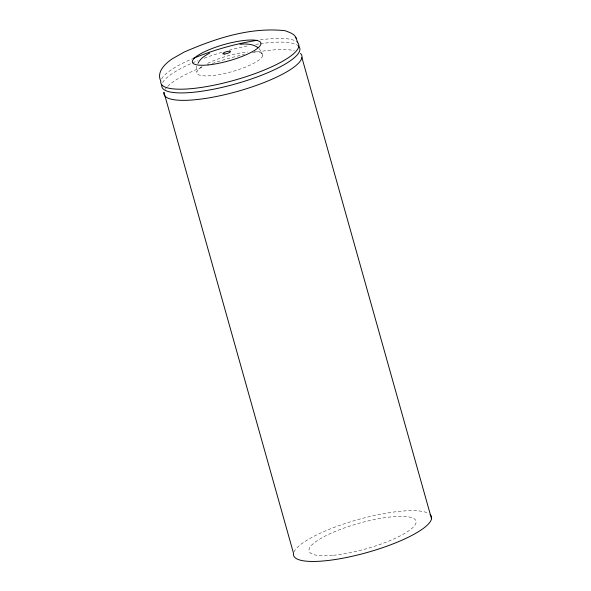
<?xml version="1.0" encoding="UTF-8"?>
<svg xmlns="http://www.w3.org/2000/svg" width="591" height="591" viewBox="0 0 591 591"><rect width="100%" height="100%" fill="white"/><g stroke="black" fill="none" stroke-linecap="round" stroke-linejoin="round"><path stroke-width="0.44" stroke-dasharray="2.96 2.22" d="M196.847 66.089L196.456 69.073L196.877 72.058M258.932 48.418L260.808 50.752L262.005 53.515M262.7 55.524L261.503 52.089M293.993 551.95A71.592 17.08 -15.7 0 1 356.144 520.117A71.592 17.08 -15.7 0 1 428.327 513.298M165.221 89.307A71.592 17.08 -15.7 0 1 167.179 86.87M167.696 86.338A71.592 17.08 -15.7 0 1 203.836 66.569M212.295 63.496A71.592 17.08 -15.7 0 1 244.46 54.453M252.401 52.828A71.592 17.08 -15.7 0 1 294.399 50.649M162.658 82.644A71.592 17.08 -15.7 0 1 191.573 63.311M192.407 62.942A71.592 17.08 -15.7 0 1 197.564 60.777M204.227 58.199A71.592 17.08 -15.7 0 1 222.238 52.215M229.138 50.265A71.592 17.08 -15.7 0 1 248.575 45.721M255.792 44.421A71.592 17.08 -15.7 0 1 259.508 43.837M260.424 43.704A71.592 17.08 -15.7 0 1 297.864 45.537M161.616 78.928A71.592 17.08 -15.7 0 1 192.208 58.856M260.291 39.863A71.592 17.08 -15.7 0 1 296.815 41.821M254.226 51.676A34.152 8.148 -15.7 0 1 253.945 63.163A34.152 8.148 -15.7 0 1 209.561 75.796A34.152 8.148 -15.7 0 1 202.107 66.517M207.677 63.363A34.152 8.148 -15.7 0 1 247.673 51.978M333.45 555.267A55.547 13.253 -15.7 0 0 416.064 522.614A55.547 13.253 -15.7 0 0 338.089 530.29A55.547 13.253 -15.7 0 0 333.45 555.267"/><path stroke-width="0.89" d="M198.029 63.318C200.275 58.487 205.018 55.547 209.554 53.153M240.012 44.266C246.063 43.675 252.608 43.823 257.772 47.465M296.276 38.526C294.872 33.606 289.147 32.379 284.995 30.688C250.303 26.942 215.641 38.363 184.193 52.067L172.771 58.516C165.805 63.038 156.031 71.777 160.796 81.115A71.592 17.08 -15.7 0 0 235.373 79.962A71.592 17.08 -15.7 0 0 297.325 42.249M295.943 37.58L297.738 42.751M301.92 57.623L431.526 518.735M430.071 514.51A71.592 17.08 -15.7 0 1 368.119 552.223A71.592 17.08 -15.7 0 1 293.542 553.383L163.929 92.27A71.592 17.08 -15.7 0 0 238.505 91.117A71.592 17.08 -15.7 0 0 300.457 53.404M298.366 45.965A71.592 17.08 -15.7 0 1 236.415 83.678A71.592 17.08 -15.7 0 1 161.838 84.831M193.058 58.494A71.592 17.08 -15.7 0 1 257.543 40.262M208.039 64.936A35.556 8.481 -15.7 0 0 260.919 44.029A35.556 8.481 -15.7 0 0 211.002 48.942A35.556 8.481 -15.7 0 0 208.039 64.936M224.573 54.01A3.974 0.946 -15.7 0 0 230.483 51.676A3.974 0.946 -15.7 0 0 224.905 52.222A3.974 0.946 -15.7 0 0 224.573 54.01"/></g></svg>
